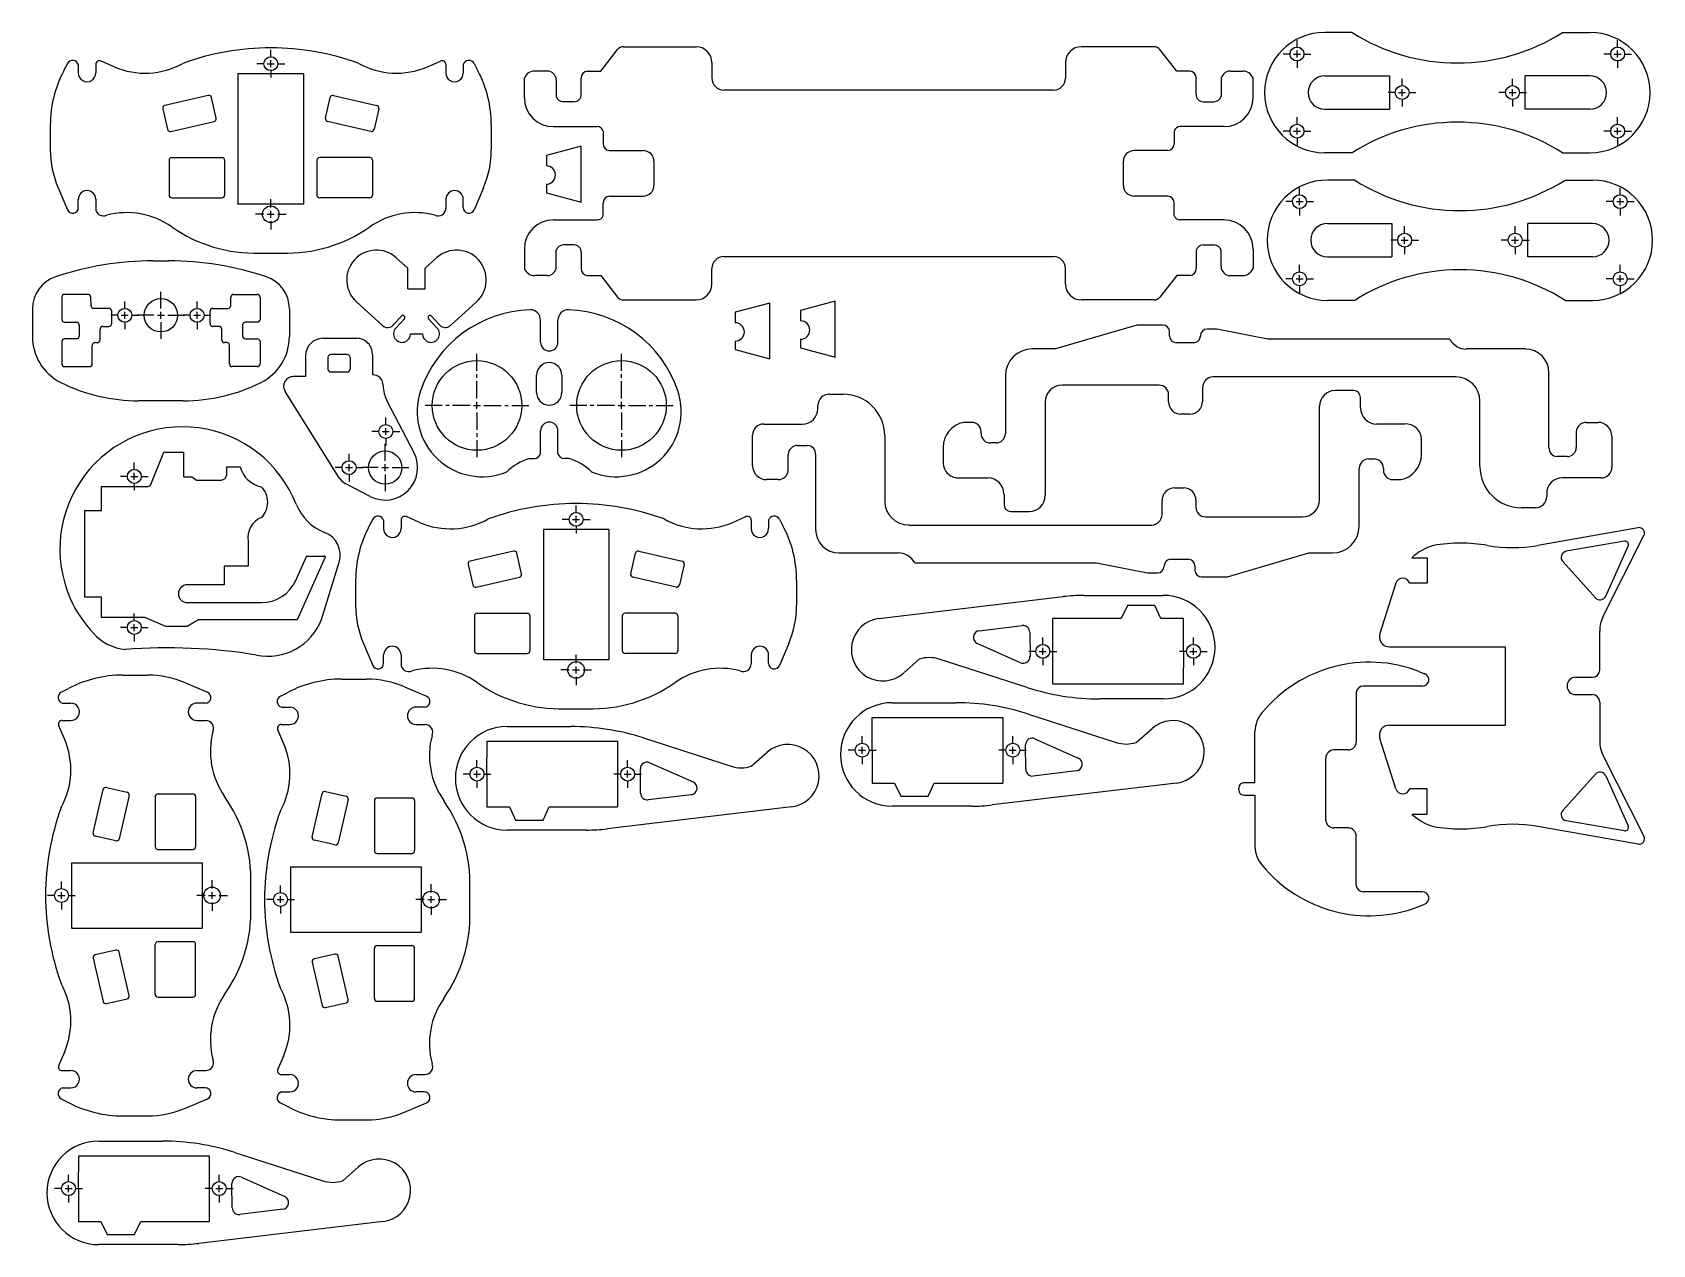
# Model space of a CAD drawing. Extents: x 11 to 593, y 6 to 443.
import ezdxf

# ---------------------------------------------------------------- set-up
doc = ezdxf.new("R2010")
doc.units = 0
doc.header["$LTSCALE"] = 12.7
doc.linetypes.add('CENTER', pattern=[0.787402, 0.492126, -0.098425, 0.098425, -0.098425])
doc.layers.add('CENTERMARKS', color=7, linetype='CONTINUOUS')
doc.layers.add('VISIBLE', color=7, linetype='CONTINUOUS')

msp = doc.modelspace()

# ---------------------------------------------------------------- linework, layer by layer
at = {"layer": 'CENTERMARKS', "linetype": 'CENTER'}
for p, q in [((465.55, 437.26), (465.55, 439.76)), ((580.91, 437.26), (580.91, 439.76)), ((96.32, 433.77), (96.32, 436.27)), ((463.05, 434.76), (460.55, 434.76)), ((465.55, 432.26), (465.55, 429.76)), ((468.05, 434.76), (470.55, 434.76)), ((578.41, 434.76), (575.91, 434.76)), ((580.91, 432.26), (580.91, 429.76)), ((583.41, 434.76), (585.91, 434.76)), ((93.82, 431.27), (91.32, 431.27)), ((96.32, 428.77), (96.32, 426.27)), ((98.82, 431.27), (101.32, 431.27)), ((503.35, 423.38), (503.35, 425.88)), ((543.11, 423.38), (543.11, 425.88)), ((500.85, 420.88), (498.35, 420.88)), ((505.85, 420.88), (508.35, 420.88)), ((540.61, 420.88), (538.11, 420.88)), ((545.61, 420.88), (548.11, 420.88)), ((503.35, 418.38), (503.35, 415.88)), ((543.11, 418.38), (543.11, 415.88)), ((465.55, 409.5), (465.55, 412)), ((580.91, 409.5), (580.91, 412)), ((463.05, 407), (460.55, 407)), ((465.55, 404.5), (465.55, 402)), ((468.05, 407), (470.55, 407)), ((578.41, 407), (575.91, 407)), ((580.91, 404.5), (580.91, 402)), ((583.41, 407), (585.91, 407)), ((466.47, 384.13), (466.47, 386.63)), ((581.83, 384.13), (581.83, 386.63)), ((96.32, 379.57), (96.32, 382.57)), ((463.97, 381.63), (461.47, 381.63)), ((466.47, 379.13), (466.47, 376.63)), ((468.97, 381.63), (471.47, 381.63)), ((579.33, 381.63), (576.83, 381.63)), ((581.83, 379.13), (581.83, 376.63)), ((584.33, 381.63), (586.83, 381.63)), ((93.82, 377.07), (90.82, 377.07)), ((96.32, 374.57), (96.32, 371.57)), ((98.82, 377.07), (101.82, 377.07)), ((501.77, 367.75), (499.27, 367.75)), ((504.27, 370.25), (504.27, 372.75)), ((506.77, 367.75), (509.27, 367.75)), ((541.53, 367.75), (539.03, 367.75)), ((544.03, 370.25), (544.03, 372.75)), ((546.53, 367.75), (549.03, 367.75)), ((504.27, 365.25), (504.27, 362.75)), ((544.03, 365.25), (544.03, 362.75)), ((466.47, 356.37), (466.47, 358.87)), ((581.83, 356.37), (581.83, 358.87)), ((463.97, 353.87), (461.47, 353.87)), ((466.47, 351.37), (466.47, 348.87)), ((468.97, 353.87), (471.47, 353.87)), ((579.33, 353.87), (576.83, 353.87)), ((581.83, 351.37), (581.83, 348.87)), ((584.33, 353.87), (586.83, 353.87)), ((43.79, 343.22), (43.79, 345.72)), ((56.79, 343.22), (56.79, 349.22)), ((69.79, 343.22), (69.79, 345.72)), ((41.29, 340.72), (38.79, 340.72)), ((43.79, 338.22), (43.79, 335.72)), ((46.29, 340.72), (48.79, 340.72)), ((54.29, 340.72), (48.29, 340.72)), ((56.79, 338.22), (56.79, 332.22)), ((59.29, 340.72), (65.29, 340.72)), ((67.29, 340.72), (64.79, 340.72)), ((69.79, 338.22), (69.79, 335.72)), ((72.29, 340.72), (74.79, 340.72)), ((170.5, 310.78), (170.5, 326.91)), ((222.5, 310.78), (222.5, 326.91)), ((137.69, 301.41), (137.69, 303.91)), ((168, 308.28), (151.87, 308.28)), ((170.5, 305.78), (170.5, 289.66)), ((173, 308.28), (189.12, 308.28)), ((220, 308.28), (203.87, 308.28)), ((222.5, 305.78), (222.5, 289.66)), ((225, 308.28), (241.12, 308.28)), ((135.19, 298.91), (132.69, 298.91)), ((140.19, 298.91), (142.69, 298.91)), ((137.48, 288.41), (137.48, 294.41)), ((137.69, 296.41), (137.69, 293.91)), ((47.22, 285.25), (47.22, 287.75)), ((121.98, 285.91), (119.48, 285.91)), ((124.48, 288.41), (124.48, 290.91)), ((126.98, 285.91), (129.48, 285.91)), ((134.98, 285.91), (128.98, 285.91)), ((139.98, 285.91), (145.98, 285.91)), ((44.72, 282.75), (42.22, 282.75)), ((47.22, 280.25), (47.22, 277.75)), ((49.72, 282.75), (52.22, 282.75)), ((124.48, 283.41), (124.48, 280.91)), ((137.48, 283.41), (137.48, 277.41)), ((206.18, 269.78), (206.18, 272.28)), ((203.68, 267.28), (201.18, 267.28)), ((206.18, 264.78), (206.18, 262.28)), ((208.68, 267.28), (211.18, 267.28)), ((47.22, 230.85), (47.22, 233.35)), ((44.72, 228.35), (42.22, 228.35)), ((49.72, 228.35), (52.22, 228.35)), ((47.22, 225.85), (47.22, 223.35)), ((374.08, 222.28), (374.08, 224.78)), ((428.28, 222.28), (428.28, 224.78)), ((206.18, 215.58), (206.18, 218.58)), ((371.58, 219.78), (369.08, 219.78)), ((374.08, 217.28), (374.08, 214.78)), ((376.58, 219.78), (379.08, 219.78)), ((425.78, 219.78), (423.28, 219.78)), ((428.28, 217.28), (428.28, 214.78)), ((430.78, 219.78), (433.28, 219.78)), ((203.68, 213.08), (200.68, 213.08)), ((206.18, 210.58), (206.18, 207.58)), ((208.68, 213.08), (211.68, 213.08)), ((309.08, 186.71), (309.08, 189.21)), ((363.28, 186.71), (363.28, 189.21)), ((306.58, 184.21), (304.08, 184.21)), ((309.08, 181.71), (309.08, 179.21)), ((311.58, 184.21), (314.08, 184.21)), ((360.78, 184.21), (358.28, 184.21)), ((363.28, 181.71), (363.28, 179.21)), ((365.78, 184.21), (368.28, 184.21)), ((168.01, 175.62), (165.51, 175.62)), ((170.51, 178.12), (170.51, 180.62)), ((173.01, 175.62), (175.51, 175.62)), ((222.21, 175.62), (219.71, 175.62)), ((224.71, 178.12), (224.71, 180.62)), ((227.21, 175.62), (229.71, 175.62)), ((170.51, 173.12), (170.51, 170.62)), ((224.71, 173.12), (224.71, 170.62)), ((20.99, 134.42), (20.99, 136.92)), ((75.19, 134.42), (75.19, 137.42)), ((99.82, 132.97), (99.82, 135.47)), ((154.02, 132.97), (154.02, 135.97)), ((18.49, 131.92), (15.99, 131.92)), ((20.99, 129.42), (20.99, 126.92)), ((23.49, 131.92), (25.99, 131.92)), ((72.69, 131.92), (69.69, 131.92)), ((75.19, 129.42), (75.19, 126.42)), ((77.69, 131.92), (80.69, 131.92)), ((97.32, 130.47), (94.82, 130.47)), ((102.32, 130.47), (104.82, 130.47)), ((151.52, 130.47), (148.52, 130.47)), ((156.52, 130.47), (159.52, 130.47)), ((99.82, 127.97), (99.82, 125.47)), ((154.02, 127.97), (154.02, 124.97)), ((23.56, 28.93), (23.56, 31.43)), ((77.76, 28.93), (77.76, 31.43)), ((21.06, 26.43), (18.56, 26.43)), ((23.56, 23.93), (23.56, 21.43)), ((26.06, 26.43), (28.56, 26.43)), ((75.26, 26.43), (72.76, 26.43)), ((77.76, 23.93), (77.76, 21.43)), ((80.26, 26.43), (82.76, 26.43))]:
    msp.add_line(p, q, dxfattribs=at)
at = {"layer": 'CENTERMARKS', "linetype": 'CONTINUOUS'}
for p, q in [((96.32, 430.02), (96.32, 432.52)), ((464.3, 434.76), (466.8, 434.76)), ((465.55, 433.51), (465.55, 436.01)), ((579.66, 434.76), (582.16, 434.76)), ((580.91, 433.51), (580.91, 436.01)), ((95.07, 431.27), (97.57, 431.27)), ((502.1, 420.88), (504.6, 420.88)), ((503.35, 419.63), (503.35, 422.13)), ((541.86, 420.88), (544.36, 420.88)), ((543.11, 419.63), (543.11, 422.13)), ((465.55, 405.75), (465.55, 408.25)), ((580.91, 405.75), (580.91, 408.25)), ((464.3, 407), (466.8, 407)), ((579.66, 407), (582.16, 407)), ((465.22, 381.63), (467.72, 381.63)), ((466.47, 380.38), (466.47, 382.88)), ((580.58, 381.63), (583.08, 381.63)), ((581.83, 380.38), (581.83, 382.88)), ((95.07, 377.07), (97.57, 377.07)), ((96.32, 375.82), (96.32, 378.32)), ((503.02, 367.75), (505.52, 367.75)), ((504.27, 366.5), (504.27, 369)), ((542.78, 367.75), (545.28, 367.75)), ((544.03, 366.5), (544.03, 369)), ((465.22, 353.87), (467.72, 353.87)), ((466.47, 352.62), (466.47, 355.12)), ((580.58, 353.87), (583.08, 353.87)), ((581.83, 352.62), (581.83, 355.12)), ((42.54, 340.72), (45.04, 340.72)), ((43.79, 339.47), (43.79, 341.97)), ((55.54, 340.72), (58.04, 340.72)), ((56.79, 339.47), (56.79, 341.97)), ((68.54, 340.72), (71.04, 340.72)), ((69.79, 339.47), (69.79, 341.97)), ((170.5, 307.03), (170.5, 309.53)), ((222.5, 307.03), (222.5, 309.53)), ((169.25, 308.28), (171.75, 308.28)), ((221.25, 308.28), (223.75, 308.28)), ((136.44, 298.91), (138.94, 298.91)), ((137.69, 297.66), (137.69, 300.16)), ((123.23, 285.91), (125.73, 285.91)), ((124.48, 284.66), (124.48, 287.16)), ((136.23, 285.91), (138.73, 285.91)), ((137.48, 284.66), (137.48, 287.16)), ((45.97, 282.75), (48.47, 282.75)), ((47.22, 281.5), (47.22, 284)), ((206.18, 266.03), (206.18, 268.53)), ((204.93, 267.28), (207.43, 267.28)), ((45.97, 228.35), (48.47, 228.35)), ((47.22, 227.1), (47.22, 229.6)), ((372.83, 219.78), (375.33, 219.78)), ((374.08, 218.53), (374.08, 221.03)), ((427.03, 219.78), (429.53, 219.78)), ((428.28, 218.53), (428.28, 221.03)), ((204.93, 213.08), (207.43, 213.08)), ((206.18, 211.83), (206.18, 214.33)), ((307.83, 184.21), (310.33, 184.21)), ((309.08, 182.96), (309.08, 185.46)), ((362.03, 184.21), (364.53, 184.21)), ((363.28, 182.96), (363.28, 185.46)), ((169.26, 175.62), (171.76, 175.62)), ((170.51, 174.37), (170.51, 176.87)), ((223.46, 175.62), (225.96, 175.62)), ((224.71, 174.37), (224.71, 176.87)), ((19.74, 131.92), (22.24, 131.92)), ((20.99, 130.67), (20.99, 133.17)), ((73.94, 131.92), (76.44, 131.92)), ((75.19, 130.67), (75.19, 133.17)), ((98.57, 130.47), (101.07, 130.47)), ((99.82, 129.22), (99.82, 131.72)), ((152.77, 130.47), (155.27, 130.47)), ((154.02, 129.22), (154.02, 131.72)), ((22.31, 26.43), (24.81, 26.43)), ((23.56, 25.18), (23.56, 27.68)), ((76.51, 26.43), (79.01, 26.43)), ((77.76, 25.18), (77.76, 27.68))]:
    msp.add_line(p, q, dxfattribs=at)
at = {"layer": 'VISIBLE'}
for p, q in [((223.18, 437.39), (249.33, 437.39)), ((414.1, 437.39), (387.95, 437.39)), ((485.38, 442.54), (475.55, 442.54)), ((561.08, 442.54), (570.91, 442.54)), ((39.99, 430.17), (35.24, 432.24)), ((152.66, 430.17), (157.41, 432.24)), ((215.01, 428.63), (221.04, 436.35)), ((255.06, 431.66), (255.06, 426.03)), ((382.22, 431.66), (382.22, 426.03)), ((422.26, 428.63), (416.23, 436.35)), ((23.19, 431.32), (21.79, 428.68)), ((27.07, 430.92), (27.07, 427.92)), ((33.32, 430.99), (33.32, 427.99)), ((84.52, 427.67), (84.52, 380.67)), ((108.12, 427.67), (84.52, 427.67)), ((108.12, 427.67), (108.12, 380.67)), ((159.32, 430.99), (159.32, 427.99)), ((165.57, 430.92), (165.57, 427.92)), ((169.46, 431.32), (170.85, 428.68)), ((187.55, 419.08), (187.55, 426.11)), ((195.8, 428.63), (191.27, 428.63)), ((208.03, 420.19), (207.98, 426.12)), ((210.18, 428.63), (215.01, 428.63)), ((427.09, 428.63), (422.26, 428.63)), ((429.25, 420.19), (429.3, 426.12)), ((441.48, 428.63), (446, 428.63)), ((449.72, 419.08), (449.72, 426.11)), ((475.55, 426.88), (498.79, 426.88)), ((498.79, 426.88), (498.79, 414.88)), ((570.91, 426.88), (547.66, 426.88)), ((547.66, 414.88), (547.66, 426.88)), ((73.8, 419.85), (58.2, 416.26)), ((118.85, 419.85), (134.44, 416.26)), ((199.03, 425.39), (199.03, 419.61)), ((377.99, 421.8), (259.29, 421.8)), ((438.24, 425.39), (438.24, 419.61)), ((57.45, 415.06), (59.15, 407.66)), ((76.7, 411.69), (75, 419.1)), ((115.95, 411.69), (117.65, 419.1)), ((135.2, 415.06), (133.49, 407.66)), ((205.47, 417.61), (201.53, 417.61)), ((431.8, 417.61), (435.75, 417.61)), ((475.55, 414.88), (498.79, 414.88)), ((570.91, 414.88), (547.66, 414.88)), ((17, 409.26), (17, 400.31)), ((60.35, 406.91), (75.95, 410.49)), ((132.3, 406.91), (116.7, 410.49)), ((175.65, 409.26), (175.65, 400.31)), ((198.01, 408.63), (213.79, 408.63)), ((439.26, 408.63), (423.49, 408.63)), ((215.9, 407.05), (215.9, 402.56)), ((421.38, 407.05), (421.38, 402.56)), ((59.72, 396.5), (59.72, 384)), ((60.72, 397.5), (78.72, 397.5)), ((79.72, 396.5), (79.72, 384)), ((112.92, 396.5), (112.92, 384)), ((131.92, 397.5), (113.92, 397.5)), ((132.92, 396.5), (132.92, 384)), ((207.94, 401.6), (195.46, 398.26)), ((195.46, 398.26), (195.46, 394.5)), ((207.94, 381.48), (207.94, 401.6)), ((218.18, 400.04), (230.28, 400.04)), ((419.1, 400.04), (407, 400.04)), ((485.38, 399.22), (475.55, 399.22)), ((561.08, 399.22), (570.91, 399.22)), ((234.18, 396.14), (234.18, 387.51)), ((403.09, 387.51), (403.09, 396.14)), ((19.8, 386.63), (23.19, 378.69)), ((172.85, 386.63), (169.46, 378.69)), ((195.46, 387.9), (195.46, 384.82)), ((195.46, 384.82), (207.94, 381.48)), ((486.3, 389.41), (476.47, 389.41)), ((562, 389.41), (571.83, 389.41)), ((27.07, 379.49), (27.07, 382.49)), ((33.32, 382.49), (33.32, 379.28)), ((60.72, 383), (78.72, 383)), ((108.12, 380.67), (84.52, 380.67)), ((131.92, 383), (113.92, 383)), ((159.32, 382.49), (159.32, 379.28)), ((165.57, 379.49), (165.57, 382.49)), ((215.9, 376.6), (215.9, 381.09)), ((218.18, 383.61), (230.28, 383.61)), ((419.1, 383.61), (407, 383.61)), ((421.38, 376.6), (421.38, 381.09)), ((198.01, 375.03), (213.79, 375.03)), ((439.26, 375.03), (423.49, 375.03)), ((476.47, 373.75), (499.71, 373.75)), ((499.71, 373.75), (499.71, 361.75)), ((571.83, 373.75), (548.58, 373.75)), ((548.58, 361.75), (548.58, 373.75)), ((92.26, 363.11), (100.39, 363.11)), ((187.55, 364.57), (187.55, 357.54)), ((199.03, 358.26), (199.03, 364.04)), ((205.47, 366.04), (201.53, 366.04)), ((208.03, 363.47), (207.98, 357.53)), ((259.29, 361.85), (377.99, 361.85)), ((429.25, 363.47), (429.3, 357.53)), ((431.8, 366.04), (435.75, 366.04)), ((438.24, 358.26), (438.24, 364.04)), ((449.72, 364.57), (449.72, 357.54)), ((476.47, 361.75), (499.71, 361.75)), ((571.83, 361.75), (548.58, 361.75)), ((54.05, 360.33), (59.52, 360.33)), ((145.62, 357.69), (141.48, 361.42)), ((145.62, 350.29), (145.62, 357.69)), ((151.87, 357.69), (156, 361.42)), ((151.87, 350.29), (151.87, 357.69)), ((255.06, 351.99), (255.06, 357.62)), ((382.22, 351.99), (382.22, 357.62)), ((145.62, 350.29), (151.87, 350.29)), ((195.8, 355.03), (191.27, 355.03)), ((210.18, 355.03), (215.01, 355.03)), ((215.01, 355.03), (221.04, 347.31)), ((422.26, 355.03), (416.23, 347.31)), ((427.09, 355.03), (422.26, 355.03)), ((441.48, 355.03), (446, 355.03)), ((21.12, 347.24), (21.12, 339.24)), ((30.57, 348.24), (22.12, 348.24)), ((31.66, 344.19), (31.57, 347.27)), ((81.91, 344.19), (82, 347.27)), ((83, 348.24), (91.45, 348.24)), ((92.45, 347.24), (92.45, 339.24)), ((127.16, 345.54), (136.56, 337.06)), ((170.32, 345.54), (160.92, 337.06)), ((223.18, 346.26), (249.33, 346.26)), ((275.89, 345.14), (263.4, 341.8)), ((275.89, 325.02), (275.89, 345.14)), ((299.42, 345.8), (286.94, 342.45)), ((299.42, 325.68), (299.42, 345.8)), ((414.1, 346.26), (387.95, 346.26)), ((486.3, 346.09), (476.47, 346.09)), ((562, 346.09), (571.83, 346.09)), ((10.55, 343.08), (10.55, 333.09)), ((22.12, 338.24), (26.37, 338.24)), ((38.1, 343.22), (32.66, 343.22)), ((39.1, 337.73), (39.1, 342.22)), ((74.47, 337.73), (74.47, 342.22)), ((75.47, 343.22), (80.91, 343.22)), ((91.45, 338.24), (87.2, 338.24)), ((103.02, 343.08), (103.02, 333.09)), ((140.41, 337.24), (143.35, 340.44)), ((144.4, 339.47), (141.29, 336.09)), ((153.08, 339.47), (156.19, 336.09)), ((157.07, 337.24), (154.13, 340.44)), ((193.37, 331.02), (193.37, 339.02)), ((199.62, 331.02), (199.62, 339.02)), ((263.4, 341.8), (263.4, 338.05)), ((286.94, 342.45), (286.94, 338.7)), ((27.37, 337.24), (27.37, 333.24)), ((34.92, 331.9), (34.92, 335.73)), ((35.92, 336.73), (38.1, 336.73)), ((77.65, 336.73), (75.47, 336.73)), ((78.65, 331.9), (78.65, 335.73)), ((86.2, 337.24), (86.2, 333.24)), ((115.1, 332.44), (127.28, 332.44)), ((146.58, 334.09), (150.9, 334.09)), ((407.97, 337.22), (378.68, 328.6)), ((417.3, 337.22), (407.97, 337.22)), ((419.72, 333.27), (419.72, 334.81)), ((430.79, 333.34), (430.79, 333.27)), ((436.76, 335.75), (433.21, 335.75)), ((455.09, 332.12), (436.76, 335.75)), ((21.12, 331.24), (21.12, 323.24)), ((26.37, 332.24), (22.12, 332.24)), ((32.11, 323.24), (32.11, 329.9)), ((33.11, 330.9), (33.92, 330.9)), ((80.47, 330.9), (79.65, 330.9)), ((81.47, 323.24), (81.47, 329.9)), ((87.2, 332.24), (91.45, 332.24)), ((92.45, 331.24), (92.45, 323.24)), ((123.86, 326.57), (117.86, 326.57)), ((132.86, 326.67), (132.86, 319.32)), ((263.4, 331.45), (263.4, 328.37)), ((263.4, 328.37), (275.89, 325.02)), ((286.94, 332.1), (286.94, 329.02)), ((286.94, 329.02), (299.42, 325.68)), ((378.68, 328.6), (370.27, 328.6)), ((428.38, 330.85), (422.13, 330.85)), ((520.55, 332.12), (455.09, 332.12)), ((547.73, 328.6), (526.46, 328.6)), ((22.12, 322.24), (31.11, 322.24)), ((91.45, 322.24), (82.47, 322.24)), ((108.86, 326.2), (108.86, 318.69)), ((116.86, 325.57), (116.86, 321.32)), ((124.86, 325.57), (124.86, 321.32)), ((108.86, 318.69), (104.43, 318.69)), ((123.86, 320.32), (117.86, 320.32)), ((191.95, 312.97), (191.95, 319.14)), ((201.04, 319.14), (201.04, 312.97)), ((360.63, 318.96), (360.63, 298.15)), ((415.92, 315.58), (381.01, 315.58)), ((522.71, 318.53), (435.35, 318.53)), ((556.21, 293.19), (556.21, 320.12)), ((64.85, 309.94), (48.72, 309.94)), ((120.98, 282.2), (101.46, 313.32)), ((138.11, 309.97), (147.84, 291.31)), ((297.27, 312.33), (302.28, 312.33)), ((374.92, 309.49), (374.92, 275.82)), ((419.34, 309.58), (419.34, 312.16)), ((431.56, 314.74), (431.56, 309.74)), ((485.99, 313.62), (479.27, 313.62)), ((488.41, 307.38), (488.41, 311.2)), ((531.34, 286.36), (531.34, 309.9)), ((293.16, 307.14), (293.16, 308.22)), ((426.99, 305.18), (423.75, 305.18)), ((473.62, 274.29), (473.62, 307.97)), ((193.37, 291.16), (193.37, 299.16)), ((199.62, 291.16), (199.62, 299.16)), ((269.69, 286.58), (269.69, 297.59)), ((273.68, 301.59), (287.6, 301.59)), ((317.2, 297.42), (317.2, 273.89)), ((348.51, 302.2), (345.67, 302.2)), ((351.89, 298.15), (351.89, 298.82)), ((504.29, 301.59), (494.2, 301.59)), ((566.02, 298.8), (566.02, 293.13)), ((569.64, 302.2), (573.85, 302.2)), ((53.13, 279.78), (57.83, 291.5)), ((57.83, 291.5), (64.94, 291.5)), ((64.94, 291.5), (64.94, 282.65)), ((285.84, 293.87), (289.33, 293.87)), ((338.2, 293.17), (338.2, 287.77)), ((357.25, 294.77), (355.27, 294.77)), ((510.33, 290.61), (510.33, 296.02)), ((578.85, 297.2), (578.85, 286.19)), ((80.45, 286.2), (85.29, 286.2)), ((80.45, 283.44), (80.45, 286.2)), ((189.41, 289.16), (191.05, 289.16)), ((203.58, 289.16), (201.94, 289.16)), ((282.51, 284.98), (282.51, 290.65)), ((292.33, 290.59), (292.33, 263.66)), ((491.29, 289.02), (493.27, 289.02)), ((562.7, 289.91), (559.21, 289.91)), ((64.94, 282.65), (67.89, 282.65)), ((67.89, 282.65), (69.57, 281.44)), ((69.57, 281.44), (78.45, 281.44)), ((132.08, 275.55), (123.11, 280.23)), ((278.89, 281.59), (274.68, 281.59)), ((344.24, 282.2), (354.33, 282.2)), ((487.91, 264.83), (487.91, 285.64)), ((496.65, 285.64), (496.65, 284.97)), ((500.03, 281.59), (502.87, 281.59)), ((574.86, 282.2), (560.93, 282.2)), ((35.42, 279.15), (52.2, 279.15)), ((35.42, 270.47), (35.42, 279.15)), ((360.13, 276.4), (360.13, 272.58)), ((416.98, 269.04), (416.98, 274.04)), ((421.55, 278.61), (424.78, 278.61)), ((429.19, 274.2), (429.19, 271.63)), ((555.38, 276.64), (555.38, 275.56)), ((29.36, 270.47), (35.42, 270.47)), ((29.36, 239.33), (29.36, 270.47)), ((149.84, 266.19), (145.09, 268.26)), ((262.51, 266.19), (267.27, 268.26)), ((362.54, 270.17), (369.27, 270.17)), ((432.62, 268.2), (467.52, 268.2)), ((551.27, 271.45), (546.25, 271.45)), ((133.04, 267.34), (131.65, 264.7)), ((136.93, 266.94), (136.93, 263.94)), ((143.18, 267.01), (143.18, 264.01)), ((194.38, 263.68), (194.38, 216.68)), ((217.98, 263.68), (194.38, 263.68)), ((217.98, 263.68), (217.98, 216.68)), ((269.18, 267.01), (269.18, 264.01)), ((275.43, 266.94), (275.43, 263.94)), ((279.32, 267.34), (280.71, 264.7)), ((325.83, 265.25), (413.19, 265.25)), ((588.27, 264.28), (552.18, 257.9)), ((88.15, 259.35), (88.15, 250.48)), ((583.36, 259.43), (562.42, 255.8)), ((575.75, 232.49), (590.39, 261.42)), ((576.61, 239.66), (584.72, 257.69)), ((105.29, 245.29), (109.17, 253.93)), ((115.93, 253.72), (105.76, 231.08)), ((109.4, 254.08), (115.7, 254.08)), ((114.58, 231.28), (120.9, 251.88)), ((167.31, 251.08), (169.01, 243.68)), ((183.65, 255.87), (168.06, 252.28)), ((186.55, 247.71), (184.85, 255.11)), ((225.81, 247.71), (227.51, 255.11)), ((228.71, 255.87), (244.3, 252.28)), ((245.05, 251.08), (243.35, 243.68)), ((300.8, 255.19), (322.07, 255.19)), ((327.99, 251.66), (393.44, 251.66)), ((393.44, 251.66), (411.77, 248.03)), ((420.16, 252.93), (426.41, 252.93)), ((440.56, 246.56), (469.85, 255.19)), ((469.85, 255.19), (478.27, 255.19)), ((506.83, 253.49), (512.35, 253.49)), ((512.35, 253.49), (512.35, 244.33)), ((561.15, 252.09), (572.9, 239.08)), ((79.5, 250.48), (79.5, 243.74)), ((88.15, 250.48), (79.5, 250.48)), ((126.85, 245.28), (126.85, 236.32)), ((170.21, 242.93), (185.8, 246.51)), ((242.15, 242.93), (226.56, 246.51)), ((285.51, 245.28), (285.51, 236.32)), ((411.77, 248.03), (415.33, 248.03)), ((417.74, 250.44), (417.74, 250.52)), ((428.82, 250.52), (428.82, 248.98)), ((431.23, 246.56), (440.56, 246.56)), ((35.42, 239.33), (29.36, 239.33)), ((35.42, 231.95), (35.42, 239.33)), ((79.5, 243.74), (66.26, 243.74)), ((315.14, 231.59), (381.45, 239.48)), ((388.91, 239.93), (417.43, 239.93)), ((501.07, 244.33), (495.33, 226.19)), ((512.35, 244.33), (506.1, 244.33)), ((66.26, 237.33), (92.99, 237.33)), ((170.58, 233.52), (188.58, 233.52)), ((241.78, 233.52), (223.78, 233.52)), ((404.52, 236.34), (402.31, 231.59)), ((414.39, 236.34), (404.52, 236.34)), ((416.61, 231.59), (414.39, 236.34)), ((51.04, 231.95), (35.42, 231.95)), ((58.61, 228.67), (51.04, 231.95)), ((66.22, 228.67), (58.61, 228.67)), ((70.32, 231.08), (66.22, 228.67)), ((105.76, 231.08), (70.32, 231.08)), ((169.58, 232.52), (169.58, 220.02)), ((189.58, 232.52), (189.58, 220.02)), ((222.78, 232.52), (222.78, 220.02)), ((242.78, 232.52), (242.78, 220.02)), ((351.22, 227.22), (366.71, 229.06)), ((402.31, 231.59), (377.68, 231.59)), ((377.68, 207.99), (377.68, 231.59)), ((424.68, 231.59), (416.61, 231.59)), ((424.68, 219.79), (424.68, 231.59)), ((129.65, 222.65), (133.04, 214.71)), ((282.71, 222.65), (279.32, 214.71)), ((366.09, 215.67), (350.52, 222.62)), ((369.41, 226.69), (369.49, 217.9)), ((574.46, 213.1), (574.46, 227.1)), ((136.93, 215.51), (136.93, 218.51)), ((143.18, 218.51), (143.18, 215.3)), ((170.58, 219.02), (188.58, 219.02)), ((217.98, 216.68), (194.38, 216.68)), ((241.78, 219.02), (223.78, 219.02)), ((269.18, 218.51), (269.18, 215.3)), ((275.43, 215.51), (275.43, 218.51)), ((329.64, 216.97), (323.93, 211.93)), ((368.43, 206.78), (336.83, 216.97)), ((424.68, 219.79), (424.64, 207.99)), ((498.82, 221.42), (540.47, 221.42)), ((540.47, 221.42), (540.47, 193.23)), ((43, 211.24), (51.95, 211.24)), ((509.4, 212.55), (511.47, 211.75)), ((565.81, 210.45), (571.81, 210.45)), ((20.93, 205.05), (23.58, 206.45)), ((65.63, 208.44), (73.56, 205.05)), ((99.76, 203.61), (102.4, 205)), ((121.82, 209.8), (130.78, 209.8)), ((144.46, 206.99), (152.39, 203.6)), ((424.64, 207.99), (377.68, 207.99)), ((486.87, 204.95), (486.87, 187.18)), ((510.64, 207.26), (489.31, 207.26)), ((565.81, 204.2), (571.81, 204.2)), ((21.33, 201.17), (24.33, 201.17)), ((72.76, 201.17), (69.76, 201.17)), ((100.16, 199.72), (103.16, 199.72)), ((151.59, 199.72), (148.59, 199.72)), ((202.11, 199.13), (210.25, 199.13)), ((319.93, 201.31), (342.8, 201.31)), ((417.43, 202.67), (394.56, 202.67)), ((574.46, 201.55), (574.46, 187.55)), ((22.08, 188.25), (20.01, 193)), ((21.26, 194.92), (24.26, 194.92)), ((69.76, 194.92), (72.98, 194.92)), ((100.09, 193.47), (103.09, 193.47)), ((148.59, 193.47), (151.8, 193.47)), ((181.36, 192.72), (204.23, 192.72)), ((312.68, 184.2), (312.72, 196)), ((312.72, 196), (359.68, 196)), ((359.68, 196), (359.68, 172.4)), ((368.93, 197.2), (400.53, 187.01)), ((498.82, 193.23), (540.47, 193.23)), ((100.91, 186.8), (98.84, 191.56)), ((174.11, 175.61), (174.15, 187.41)), ((174.15, 187.41), (221.11, 187.41)), ((221.11, 187.41), (221.11, 163.81)), ((230.36, 188.61), (261.97, 178.42)), ((371.27, 188.31), (386.84, 181.37)), ((407.72, 187.01), (413.43, 192.05)), ((450.41, 172.55), (450.41, 191.01)), ((501.07, 170.33), (495.33, 188.47)), ((269.15, 178.42), (274.86, 183.46)), ((312.68, 184.2), (312.68, 172.4)), ((367.95, 177.3), (367.87, 186.09)), ((475.88, 159.16), (475.88, 181.36)), ((483.99, 184.3), (478.83, 184.3)), ((575.75, 182.16), (590.39, 153.23)), ((174.11, 175.61), (174.11, 163.81)), ((229.38, 168.71), (229.31, 177.49)), ((232.7, 179.72), (248.27, 172.78)), ((386.14, 176.77), (370.65, 174.92)), ((561.15, 162.56), (572.9, 175.57)), ((576.61, 174.99), (584.72, 156.96)), ((32.41, 154.44), (35.99, 170.04)), ((37.19, 170.79), (44.59, 169.09)), ((116.02, 169.34), (123.42, 167.64)), ((312.68, 172.4), (320.75, 172.4)), ((320.75, 172.4), (322.97, 167.65)), ((332.84, 167.65), (335.05, 172.4)), ((335.05, 172.4), (359.68, 172.4)), ((422.22, 172.4), (355.91, 164.5)), ((444.57, 169.97), (444.57, 170.55)), ((446.57, 172.55), (450.41, 172.55)), ((512.35, 170.33), (506.1, 170.33)), ((512.35, 161.16), (512.35, 170.33)), ((45.34, 167.89), (41.76, 152.29)), ((54.75, 167.52), (54.75, 149.52)), ((55.75, 168.52), (68.25, 168.52)), ((69.25, 167.52), (69.25, 149.52)), ((111.24, 152.99), (114.82, 168.59)), ((124.17, 166.44), (120.59, 150.85)), ((133.58, 166.07), (133.58, 148.07)), ((134.58, 167.07), (147.08, 167.07)), ((148.08, 166.07), (148.08, 148.07)), ((174.11, 163.81), (182.19, 163.81)), ((182.19, 163.81), (184.4, 159.06)), ((194.27, 159.06), (196.49, 163.81)), ((196.49, 163.81), (221.11, 163.81)), ((283.65, 163.81), (217.34, 155.91)), ((247.57, 168.17), (232.08, 166.33)), ((348.44, 164.06), (319.93, 164.06)), ((322.97, 167.65), (332.84, 167.65)), ((446.57, 167.97), (450.41, 167.97)), ((450.41, 167.97), (450.41, 149.51)), ((184.4, 159.06), (194.27, 159.06)), ((506.83, 161.16), (512.35, 161.16)), ((583.36, 155.22), (562.42, 158.85)), ((40.56, 151.54), (33.16, 153.24)), ((119.39, 150.1), (111.99, 151.8)), ((209.88, 155.47), (181.36, 155.47)), ((483.99, 156.22), (478.83, 156.22)), ((486.87, 135.57), (486.87, 153.34)), ((588.27, 150.37), (552.18, 156.75)), ((55.75, 148.52), (68.25, 148.52)), ((134.58, 147.07), (147.08, 147.07)), ((24.59, 143.72), (71.59, 143.72)), ((24.59, 143.72), (24.59, 120.12)), ((71.59, 143.72), (71.59, 120.12)), ((103.42, 142.27), (150.42, 142.27)), ((103.42, 142.27), (103.42, 118.67)), ((150.42, 142.27), (150.42, 118.67)), ((89.14, 127.85), (89.14, 135.98)), ((167.97, 126.4), (167.97, 134.54)), ((510.64, 133.26), (489.31, 133.26)), ((509.4, 127.97), (511.47, 128.76)), ((24.59, 120.12), (71.59, 120.12)), ((103.42, 118.67), (150.42, 118.67)), ((40.56, 112.29), (33.16, 110.59)), ((45.34, 95.94), (41.76, 111.54)), ((54.75, 96.32), (54.75, 114.32)), ((55.75, 115.32), (68.25, 115.32)), ((69.25, 96.32), (69.25, 114.32)), ((119.39, 110.84), (111.99, 109.14)), ((133.58, 94.87), (133.58, 112.87)), ((134.58, 113.87), (147.08, 113.87)), ((148.08, 94.87), (148.08, 112.87)), ((32.41, 109.39), (35.99, 93.8)), ((111.24, 107.94), (114.82, 92.35)), ((124.17, 94.5), (120.59, 110.09)), ((37.19, 93.04), (44.59, 94.75)), ((55.75, 95.32), (68.25, 95.32)), ((116.02, 91.6), (123.42, 93.3)), ((134.58, 93.87), (147.08, 93.87)), ((22.08, 75.58), (20.01, 70.83)), ((100.91, 74.13), (98.84, 69.38)), ((21.26, 68.92), (24.26, 68.92)), ((69.76, 68.92), (72.98, 68.92)), ((100.09, 67.47), (103.09, 67.47)), ((148.59, 67.47), (151.8, 67.47)), ((20.93, 58.78), (23.58, 57.39)), ((21.33, 62.67), (24.33, 62.67)), ((65.63, 55.39), (73.56, 58.78)), ((72.76, 62.67), (69.76, 62.67)), ((100.16, 61.22), (103.16, 61.22)), ((151.59, 61.22), (148.59, 61.22)), ((43, 52.59), (51.95, 52.59)), ((99.76, 57.33), (102.4, 55.94)), ((144.46, 53.94), (152.39, 57.33)), ((121.82, 51.14), (130.78, 51.14)), ((34.41, 43.53), (57.28, 43.53)), ((27.16, 26.42), (27.2, 38.22)), ((27.2, 38.22), (74.16, 38.22)), ((74.16, 38.22), (74.16, 14.62)), ((83.41, 39.42), (115.01, 29.23)), ((85.75, 30.53), (101.32, 23.59)), ((122.2, 29.23), (127.91, 34.27)), ((27.16, 26.42), (27.16, 14.62)), ((82.43, 19.52), (82.36, 28.31)), ((100.62, 18.99), (85.13, 17.14)), ((27.16, 14.62), (35.23, 14.62)), ((35.23, 14.62), (37.45, 9.87)), ((47.32, 9.87), (49.53, 14.62)), ((49.53, 14.62), (74.16, 14.62)), ((136.7, 14.62), (70.39, 6.72)), ((62.93, 6.28), (34.41, 6.28)), ((37.45, 9.87), (47.32, 9.87))]:
    msp.add_line(p, q, dxfattribs=at)
for centre, radius in [((465.55, 434.76), 2.5), ((580.91, 434.76), 2.5), ((96.32, 431.27), 2.5), ((503.35, 420.88), 2.5), ((543.11, 420.88), 2.5), ((465.55, 407), 2.5), ((580.91, 407), 2.5), ((96.32, 377.07), 3), ((466.47, 381.63), 2.5), ((581.83, 381.63), 2.5), ((504.27, 367.75), 2.5), ((544.03, 367.75), 2.5), ((466.47, 353.87), 2.5), ((581.83, 353.87), 2.5), ((56.79, 340.72), 6), ((43.79, 340.72), 2.5), ((69.79, 340.72), 2.5), ((170.5, 308.28), 16.12), ((222.5, 308.28), 16.12), ((137.69, 298.91), 2.5), ((137.48, 285.91), 6), ((124.48, 285.91), 2.5), ((47.22, 282.75), 2.5), ((206.18, 267.28), 2.5), ((47.22, 228.35), 2.5), ((374.08, 219.78), 2.5), ((428.28, 219.78), 2.5), ((206.18, 213.08), 3), ((309.08, 184.21), 2.5), ((363.28, 184.21), 2.5), ((170.51, 175.62), 2.5), ((224.71, 175.62), 2.5), ((20.99, 131.92), 2.5), ((75.19, 131.92), 3), ((99.82, 130.47), 2.5), ((154.02, 130.47), 3), ((23.56, 26.43), 2.5), ((77.76, 26.43), 2.5)]:
    msp.add_circle(centre, radius, dxfattribs=at)
for centre, radius, start, end in [((223.18, 434.68), 2.71, 90, 142.00083), ((249.33, 431.66), 5.73, 0, 90), ((387.95, 431.66), 5.73, 90, 180), ((414.1, 434.68), 2.71, 37.99917, 90), ((475.55, 420.88), 21.66, 90, 270), ((522.98, 501.33), 69.78, 237.39886, 270.20591), ((523.48, 501.33), 69.78, 269.79409, 302.60114), ((570.91, 420.88), 21.66, 270, 90), ((25.05, 430.34), 2.11, 16.00086, 152.24295), ((34.69, 430.99), 1.37, 66.44438, 180), ((51.11, 455.68), 27.82, 246.44438, 299.24104), ((96.83, 342.4), 94.62, 90.30665, 109.85031), ((95.82, 342.4), 94.62, 70.14969, 89.69335), ((141.54, 455.68), 27.82, 240.75896, 293.55562), ((157.96, 430.99), 1.37, 0, 113.55562), ((167.6, 430.34), 2.11, 27.75705, 163.99914), ((58.7, 409.26), 41.7, 152.24295, 180), ((30.2, 427.92), 3.13, 180, 1.29072), ((162.45, 427.92), 3.13, 178.70928, 0), ((133.95, 409.26), 41.7, 360, 27.75705), ((191.27, 424.62), 4.01, 90, 158.09443), ((195.8, 425.39), 3.23, 0, 90), ((210.48, 426.14), 2.5, 96.77486, 180.50293), ((259.29, 426.03), 4.23, 180, 270), ((377.99, 426.03), 4.23, 270, 0), ((426.8, 426.14), 2.5, 359.49707, 83.22514), ((441.48, 425.39), 3.23, 90, 180), ((446, 424.62), 4.01, 21.90557, 90), ((475.55, 420.88), 6, 90, 270), ((570.91, 420.88), 6, 270, 90), ((74.02, 418.87), 1, 12.93871, 102.93871), ((118.63, 418.87), 1, 77.06129, 167.06129), ((205.47, 420.16), 2.55, 270, 0.50293), ((431.8, 420.16), 2.55, 179.49707, 270), ((58.43, 415.29), 1, 102.93871, 192.93871), ((134.22, 415.29), 1, 347.06129, 77.06129), ((198.01, 419.08), 10.46, 180, 270), ((201.53, 420.16), 2.55, 192.53945, 270), ((435.75, 420.16), 2.55, 270, 347.46055), ((439.26, 419.08), 10.46, 270, 0), ((75.72, 411.47), 1, 282.93871, 12.93871), ((116.93, 411.47), 1, 167.06129, 257.06129), ((213.79, 406.43), 2.2, 16.54721, 90), ((423.49, 406.43), 2.2, 90, 163.45279), ((522.98, 340.43), 69.78, 89.79409, 122.60114), ((523.48, 340.43), 69.78, 57.39886, 90.20591), ((60.13, 407.89), 1, 192.93871, 282.93871), ((132.52, 407.89), 1, 257.06129, 347.06129), ((218.42, 402.56), 2.53, 180, 264.37635), ((418.85, 402.56), 2.53, 275.62365, 0), ((51.8, 400.31), 34.81, 180, 203.1438), ((60.72, 396.5), 1, 90, 180), ((78.72, 396.5), 1, 0, 90), ((113.92, 396.5), 1, 90, 180), ((131.92, 396.5), 1, 0, 90), ((140.85, 400.31), 34.81, 336.8562, 360), ((230.28, 396.14), 3.9, 0, 90), ((407, 396.14), 3.9, 90, 180), ((195.46, 391.2), 3.3, 270, 90), ((30.2, 382.49), 3.12, 0, 180), ((162.45, 382.49), 3.12, 0, 180), ((230.28, 387.51), 3.9, 270, 0), ((407, 387.51), 3.9, 180, 270), ((476.47, 367.75), 21.66, 90, 270), ((523.9, 448.2), 69.78, 237.39886, 270.20591), ((524.4, 448.2), 69.78, 269.79409, 302.60114), ((571.83, 367.75), 21.66, 270, 90), ((25.05, 379.49), 2.03, 203.1438, 0), ((36.11, 379.28), 2.79, 180, 295.09737), ((60.72, 384), 1, 180, 270), ((78.72, 384), 1, 270, 0), ((113.92, 384), 1, 180, 270), ((131.92, 384), 1, 270, 0), ((156.54, 379.28), 2.79, 244.90263, 0), ((167.6, 379.49), 2.03, 180, 336.8562), ((218.42, 381.09), 2.53, 95.62365, 180), ((418.85, 381.09), 2.53, 0, 84.37635), ((44.44, 349.27), 28.4, 55.02142, 104.56541), ((148.21, 349.27), 28.4, 75.43459, 124.97858), ((198.01, 364.57), 10.46, 90, 180), ((213.79, 377.23), 2.2, 270, 343.45279), ((423.49, 377.23), 2.2, 196.54721, 270), ((439.26, 364.57), 10.46, 0, 90), ((476.47, 367.75), 6, 90, 270), ((571.83, 367.75), 6, 270, 90), ((90.7, 415.39), 52.3, 235.02142, 271.70935), ((101.95, 415.39), 52.3, 268.29065, 304.97858), ((134.32, 353.48), 10.69, 47.95555, 227.95555), ((163.16, 353.48), 10.69, 312.04445, 132.04445), ((201.53, 363.49), 2.55, 90, 167.46055), ((205.47, 363.49), 2.55, 359.49707, 90), ((259.29, 357.62), 4.23, 90, 180), ((377.99, 357.62), 4.23, 0, 90), ((431.8, 363.49), 2.55, 90, 180.50293), ((435.75, 363.49), 2.55, 12.53945, 90), ((54.05, 249.34), 110.98, 90, 108.49551), ((59.52, 249.34), 110.98, 71.50449, 90), ((191.27, 359.04), 4.01, 201.90557, 270), ((195.8, 358.26), 3.23, 270, 360), ((210.48, 357.51), 2.5, 179.49707, 263.22514), ((426.8, 357.51), 2.5, 276.77486, 0.50293), ((441.48, 358.26), 3.23, 180, 270), ((446, 359.04), 4.01, 270, 338.09443), ((523.9, 287.3), 69.78, 89.79409, 122.60114), ((524.4, 287.3), 69.78, 57.39886, 90.20591), ((22.69, 343.08), 12.14, 108.49551, 180), ((90.88, 343.08), 12.14, 0, 71.50449), ((249.33, 351.99), 5.73, 270, 0), ((387.95, 351.99), 5.73, 180, 270), ((22.12, 347.24), 1, 90, 180), ((30.57, 347.24), 1, 1.67343, 90), ((32.66, 344.22), 1, 181.67343, 270), ((80.91, 344.22), 1, 270, 358.32657), ((83, 347.24), 1, 90, 178.32657), ((91.45, 347.24), 1, 0, 90), ((223.18, 348.98), 2.71, 217.99917, 270), ((414.1, 348.98), 2.71, 270, 322.00083), ((22.12, 339.24), 1, 180, 270), ((26.37, 337.24), 1, 0, 90), ((38.1, 342.22), 1, 0, 90), ((75.47, 342.22), 1, 90, 180), ((87.2, 337.24), 1, 90, 180), ((91.45, 339.24), 1, 270, 0), ((143.88, 339.95), 0.711, 317.40205, 137.40205), ((190.89, 299.77), 42.94, 91.72918, 161.34476), ((153.6, 339.95), 0.711, 42.59795, 222.59795), ((189.7, 339.02), 3.67, 0, 91.72918), ((203.29, 339.02), 3.67, 88.27082, 180), ((202.1, 299.77), 42.94, 18.65524, 88.27082), ((286.94, 335.4), 3.3, 270, 90), ((29.03, 333.09), 18.48, 180, 243.35326), ((26.37, 333.24), 1, 270, 0), ((35.92, 335.73), 1, 90, 180), ((38.1, 337.73), 1, 270, 0), ((75.47, 337.73), 1, 180, 270), ((77.65, 335.73), 1, 0, 90), ((87.2, 333.24), 1, 180, 270), ((84.54, 333.09), 18.48, 296.64674, 0), ((115.1, 326.2), 6.24, 90, 180), ((127.28, 326.86), 5.58, 358.10487, 90), ((138.4, 339.09), 2.74, 227.95555, 317.40205), ((143.54, 334.03), 3.05, 137.40205, 1.10949), ((153.94, 334.03), 3.05, 178.89051, 42.59795), ((159.08, 339.09), 2.74, 222.59795, 312.04445), ((263.4, 334.75), 3.3, 270, 90), ((417.3, 334.81), 2.41, 0, 90), ((422.13, 333.27), 2.41, 180, 270), ((428.38, 333.27), 2.41, 270, 0), ((433.21, 333.34), 2.41, 90, 180), ((22.12, 331.24), 1, 90, 180), ((33.11, 329.9), 1, 90, 180), ((33.92, 331.9), 1, 270, 360), ((79.65, 331.9), 1, 180, 270), ((80.47, 329.9), 1, 0, 90), ((91.45, 331.24), 1, 0, 90), ((117.86, 325.57), 1, 90, 180), ((123.86, 325.57), 1, 0, 90), ((196.5, 331.02), 3.12, 180, 0), ((370.27, 318.96), 9.64, 90, 180), ((526.46, 335.32), 6.73, 208.39933, 270), ((547.73, 320.12), 8.47, 0, 90), ((22.12, 323.24), 1, 180, 270), ((31.11, 323.24), 1, 270, 0), ((82.47, 323.24), 1, 180, 270), ((91.45, 323.24), 1, 270, 0), ((117.86, 321.32), 1, 180, 270), ((123.86, 321.32), 1, 270, 0), ((196.5, 319.14), 4.54, 0, 180), ((48.72, 372.34), 62.39, 243.35326, 270), ((64.85, 372.34), 62.39, 270, 296.64674), ((104.43, 315.18), 3.5, 90, 212.09772), ((132.86, 315.41), 3.91, 0, 90), ((148.53, 315.41), 11.76, 180, 207.55183), ((381.01, 309.49), 6.09, 90, 180), ((415.92, 312.16), 3.43, 0, 90), ((435.35, 314.74), 3.79, 90, 180), ((522.71, 309.9), 8.63, 0, 90), ((172.37, 306.02), 23.39, 161.34476, 292.30753), ((196.5, 312.97), 4.54, 180, 0), ((220.62, 306.02), 23.39, 247.69247, 18.65524), ((297.27, 308.22), 4.11, 90, 180), ((302.28, 297.42), 14.91, 0, 90), ((423.75, 309.58), 4.41, 180, 270), ((426.99, 309.74), 4.57, 270, 0), ((479.27, 307.97), 5.65, 90, 180), ((485.99, 311.2), 2.41, 0, 90), ((287.6, 307.14), 5.55, 270, 0), ((494.2, 307.38), 5.79, 180, 270), ((64.49, 256.55), 44.06, 21.52813, 203.8343), ((196.5, 299.16), 3.12, 0, 180), ((273.68, 297.59), 3.99, 90, 180), ((347.39, 293.17), 9.19, 100.82379, 180), ((348.51, 298.82), 3.38, 0, 90), ((355.27, 298.15), 3.38, 180, 270), ((357.25, 298.15), 3.38, 270, 0), ((504.74, 296.02), 5.59, 0, 94.61817), ((569.64, 298.57), 3.63, 90, 176.28443), ((573.85, 297.2), 5, 0, 90), ((285.74, 290.65), 3.23, 88.2898, 180), ((289.33, 290.86), 3.01, 354.95055, 90), ((559.21, 292.92), 3.01, 174.95055, 270), ((562.8, 293.13), 3.23, 268.2898, 0), ((95.01, 288.83), 10.07, 195.14511, 257.93363), ((137.48, 285.91), 11.68, 242.45696, 27.55183), ((195.34, 269.66), 20.38, 106.91485, 133.74351), ((191.05, 291.5), 2.34, 270, 351.67998), ((201.94, 291.5), 2.34, 188.32002, 270), ((197.65, 269.66), 20.38, 46.25649, 73.08515), ((274.68, 286.58), 5, 180, 270), ((343.79, 287.77), 5.59, 180, 274.61817), ((491.29, 285.64), 3.38, 90, 180), ((493.27, 285.64), 3.38, 0, 90), ((501.14, 290.61), 9.19, 280.82379, 0), ((546.25, 286.36), 14.91, 180, 270), ((574.86, 286.19), 3.99, 270, 0), ((78.45, 283.44), 2, 270, 0), ((125.68, 285.16), 5.56, 212.09772, 242.45696), ((278.89, 285.22), 3.63, 270, 356.28443), ((354.33, 276.4), 5.79, 0, 90), ((500.03, 284.97), 3.38, 180, 270), ((560.93, 276.64), 5.55, 90, 180), ((52.2, 280.15), 1, 270, 338.15107), ((87.42, 273.45), 7.79, 314.77055, 45.22945), ((369.27, 275.82), 5.65, 270, 0), ((421.55, 274.04), 4.57, 90, 180), ((424.78, 274.2), 4.41, 0, 90), ((467.52, 274.29), 6.09, 270, 360), ((551.27, 275.56), 4.11, 270, 0), ((122.12, 279.29), 17.89, 201.52813, 248.93594), ((134.9, 266.36), 2.11, 16.00086, 152.24295), ((144.54, 267.01), 1.37, 66.44438, 180), ((206.69, 178.42), 94.62, 90.30665, 109.85031), ((205.67, 178.42), 94.62, 70.14969, 89.69335), ((267.81, 267.01), 1.37, 0, 113.55562), ((277.45, 266.36), 2.11, 27.75705, 163.99914), ((325.83, 273.89), 8.63, 180, 270), ((362.54, 272.58), 2.41, 180, 270), ((413.19, 269.04), 3.79, 270, 0), ((432.62, 271.63), 3.43, 180, 270), ((95.91, 260.65), 7.87, 112.43216, 189.50508), ((112.55, 254.44), 8.73, 342.94937, 68.93594), ((168.55, 245.28), 41.7, 152.24295, 180), ((140.05, 263.94), 3.13, 180, 1.29072), ((160.96, 291.7), 27.82, 246.44438, 299.24104), ((251.4, 291.7), 27.82, 240.75896, 293.55562), ((272.3, 263.94), 3.13, 178.70928, 0), ((243.81, 245.28), 41.7, 360, 27.75705), ((300.8, 263.66), 8.47, 180, 270), ((478.27, 264.83), 9.64, 270, 0), ((588.62, 262.32), 1.99, 333.15188, 100.02369), ((520.84, 237.73), 21.09, 106.97454, 131.63225), ((524.39, 202.98), 55.77, 79.97631, 100.02369), ((543.14, 309.07), 51.97, 259.97631, 280.02369), ((583.58, 258.2), 1.25, 335.77429, 99.83959), ((109.4, 253.83), 0.25, 90, 155.82011), ((115.7, 253.83), 0.25, 335.82011, 90), ((168.28, 251.31), 1, 102.93871, 192.93871), ((183.88, 254.89), 1, 12.93871, 102.93871), ((228.48, 254.89), 1, 77.06129, 167.06129), ((244.08, 251.31), 1, 347.06129, 77.06129), ((322.07, 248.46), 6.73, 28.39933, 90), ((420.16, 250.52), 2.41, 90, 180), ((426.41, 250.52), 2.41, 0, 90), ((562.81, 253.59), 2.24, 99.83959, 222.10167), ((92.99, 250.82), 13.49, 270, 335.82011), ((185.58, 247.49), 1, 282.93871, 12.93871), ((226.78, 247.49), 1, 167.06129, 257.06129), ((415.33, 250.44), 2.41, 270, 0), ((431.23, 248.98), 2.41, 180, 270), ((503.58, 243.53), 2.64, 17.56443, 162.43557), ((66.26, 240.53), 3.2, 90, 270), ((169.98, 243.91), 1, 192.93871, 282.93871), ((242.38, 243.91), 1, 257.06129, 347.06129), ((388.91, 176.82), 63.1, 90, 96.79134), ((417.43, 221.3), 18.63, 270, 90), ((574.56, 240.58), 2.24, 222.10167, 335.77429), ((63.28, 256.02), 42.74, 203.8343, 223.9511), ((161.66, 236.32), 34.81, 180, 203.1438), ((170.58, 232.52), 1, 90, 180), ((188.58, 232.52), 1, 0, 90), ((223.78, 232.52), 1, 90, 180), ((241.78, 232.52), 1, 0, 90), ((250.7, 236.32), 34.81, 336.8562, 360), ((95.29, 238.73), 20.69, 258.39088, 338.87535), ((316.47, 220.39), 11.27, 96.79134, 311.40612), ((367, 226.67), 2.41, 0.4903, 96.79134), ((586.4, 227.1), 11.94, 153.15188, 180), ((45.63, 237.88), 17.47, 221.31485, 264.75368), ((140.05, 218.51), 3.12, 0, 180), ((272.3, 218.51), 3.12, 0, 180), ((351.5, 224.82), 2.41, 96.79134, 245.96266), ((498.82, 225.08), 3.66, 162.43557, 270), ((59, 19.77), 201.28, 80.8179, 94.26704), ((170.58, 220.02), 1, 180, 270), ((188.58, 220.02), 1, 270, 0), ((223.78, 220.02), 1, 180, 270), ((241.78, 220.02), 1, 270, 0), ((333.23, 205.83), 11.71, 72.12868, 107.87132), ((367.07, 217.88), 2.41, 245.96266, 0.4903), ((491.49, 166.06), 49.83, 68.93414, 140.52937), ((43, 169.54), 41.7, 90, 117.75705), ((51.95, 176.44), 34.81, 66.8562, 90), ((134.9, 215.51), 2.03, 203.1438, 0), ((145.97, 215.3), 2.79, 180, 295.09737), ((154.29, 185.29), 28.4, 55.02142, 104.56541), ((258.07, 185.29), 28.4, 75.43459, 124.97858), ((266.39, 215.3), 2.79, 244.90263, 0), ((277.45, 215.51), 2.03, 180, 336.8562), ((510.64, 209.58), 2.33, 270, 68.93414), ((565.81, 207.33), 3.12, 90, 270), ((571.81, 213.1), 2.65, 270, 0), ((21.92, 203.19), 2.11, 117.75705, 253.99914), ((72.76, 203.19), 2.03, 270, 66.8562), ((121.82, 168.1), 41.7, 90, 117.75705), ((130.78, 174.99), 34.81, 66.8562, 90), ((200.55, 251.41), 52.3, 235.02142, 271.70935), ((211.81, 251.41), 52.3, 268.29065, 304.97858), ((394.56, 287.83), 85.15, 252.12868, 270), ((489.31, 204.81), 2.45, 90, 176.84381), ((571.81, 201.55), 2.65, 0, 90), ((24.33, 198.04), 3.13, 268.70928, 90), ((69.76, 198.04), 3.12, 90, 270), ((100.74, 201.74), 2.11, 117.75705, 253.99914), ((103.16, 196.59), 3.13, 268.70928, 90), ((148.59, 196.59), 3.12, 90, 270), ((151.59, 201.74), 2.03, 270, 66.8562), ((319.93, 182.68), 18.63, 90, 270), ((342.8, 116.16), 85.15, 72.12868, 90), ((21.26, 193.55), 1.37, 90, 203.55562), ((72.98, 192.13), 2.79, 334.90263, 90), ((100.09, 192.1), 1.37, 90, 203.55562), ((151.8, 190.68), 2.79, 334.90263, 90), ((181.36, 174.09), 18.63, 90, 270), ((204.23, 107.57), 85.15, 72.12868, 90), ((420.89, 183.59), 11.27, 276.79134, 131.40612), ((460.35, 191.01), 9.94, 137.45414, 180), ((498.82, 189.57), 3.66, 90, 197.56443), ((-3.42, 177.13), 27.82, 330.75896, 23.55562), ((102.99, 183.8), 28.4, 165.43459, 214.97858), ((75.4, 175.68), 27.82, 330.75896, 23.55562), ((181.81, 182.36), 28.4, 165.43459, 214.97858), ((370.29, 186.11), 2.41, 65.96266, 180.4903), ((404.12, 198.15), 11.71, 252.12868, 287.87132), ((483.99, 187.18), 2.87, 270, 0), ((586.4, 187.55), 11.94, 180, 206.84812), ((282.32, 175), 11.27, 276.79134, 131.40612), ((385.85, 179.16), 2.41, 276.79134, 65.96266), ((478.83, 181.36), 2.94, 90, 180), ((231.72, 177.51), 2.41, 65.96266, 180.4903), ((265.56, 189.56), 11.71, 252.12868, 287.87132), ((370.36, 177.32), 2.41, 180.4903, 276.79134), ((574.56, 174.07), 2.24, 24.22571, 137.89833), ((36.97, 169.81), 1, 77.06129, 167.06129), ((44.37, 168.11), 1, 347.06129, 77.06129), ((115.79, 168.36), 1, 77.06129, 167.06129), ((247.29, 170.57), 2.41, 276.79134, 65.96266), ((446.57, 170.55), 2, 90, 180), ((446.57, 169.97), 2, 180, 270), ((503.58, 171.12), 2.64, 197.56443, 342.43557), ((109.86, 131.41), 94.62, 160.14969, 179.69335), ((55.75, 167.52), 1, 90, 180), ((68.25, 167.52), 1, 0, 90), ((36.87, 137.54), 52.3, 358.29065, 34.97858), ((123.19, 166.66), 1, 347.06129, 77.06129), ((134.58, 166.07), 1, 90, 180), ((147.08, 166.07), 1, 0, 90), ((115.69, 136.1), 52.3, 358.29065, 34.97858), ((231.8, 168.73), 2.41, 180.4903, 276.79134), ((348.44, 227.16), 63.1, 270, 276.79134), ((188.68, 129.96), 94.62, 160.14969, 179.69335), ((478.83, 159.16), 2.94, 180, 270), ((520.84, 176.92), 21.09, 228.36775, 253.02546), ((543.14, 105.58), 51.97, 79.97631, 100.02369), ((562.81, 161.06), 2.24, 137.89833, 260.16041), ((33.38, 154.22), 1, 167.06129, 257.06129), ((40.79, 152.52), 1, 257.06129, 347.06129), ((112.21, 152.77), 1, 167.06129, 257.06129), ((209.88, 218.57), 63.1, 270, 276.79134), ((483.99, 153.34), 2.87, 0, 90), ((524.39, 211.67), 55.77, 259.97631, 280.02369), ((583.58, 156.45), 1.25, 260.16041, 24.22571), ((588.62, 152.33), 1.99, 259.97631, 26.84812), ((55.75, 149.52), 1, 180, 270), ((68.25, 149.52), 1, 270, 0), ((119.61, 151.07), 1, 257.06129, 347.06129), ((134.58, 148.07), 1, 180, 270), ((147.08, 148.07), 1, 270, 0), ((460.35, 149.51), 9.94, 180, 222.54586), ((491.49, 174.46), 49.83, 219.47063, 291.06586), ((489.31, 135.71), 2.45, 183.15619, 270), ((109.86, 132.42), 94.62, 180.30665, 199.85031), ((188.68, 130.97), 94.62, 180.30665, 199.85031), ((510.64, 130.93), 2.33, 291.06586, 90), ((36.87, 126.29), 52.3, 325.02142, 1.70935), ((115.69, 124.84), 52.3, 325.02142, 1.70935), ((40.79, 111.31), 1, 12.93871, 102.93871), ((55.75, 114.32), 1, 90, 180), ((68.25, 114.32), 1, 0, 90), ((119.61, 109.87), 1, 12.93871, 102.93871), ((134.58, 112.87), 1, 90, 180), ((147.08, 112.87), 1, 0, 90), ((33.38, 109.61), 1, 102.93871, 192.93871), ((112.21, 108.17), 1, 102.93871, 192.93871), ((-3.42, 86.7), 27.82, 336.44438, 29.24104), ((36.97, 94.02), 1, 192.93871, 282.93871), ((44.37, 95.72), 1, 282.93871, 12.93871), ((55.75, 96.32), 1, 180, 270), ((68.25, 96.32), 1, 270, 0), ((102.99, 80.03), 28.4, 145.02142, 194.56541), ((75.4, 85.25), 27.82, 336.44438, 29.24104), ((123.19, 94.27), 1, 282.93871, 12.93871), ((134.58, 94.87), 1, 180, 270), ((147.08, 94.87), 1, 270, 0), ((181.81, 78.58), 28.4, 145.02142, 194.56541), ((115.79, 92.57), 1, 192.93871, 282.93871), ((21.26, 70.28), 1.37, 156.44438, 270), ((72.98, 71.7), 2.79, 270, 25.09737), ((151.8, 70.26), 2.79, 270, 25.09737), ((24.33, 65.79), 3.13, 270, 91.29072), ((69.76, 65.79), 3.12, 90, 270), ((100.09, 68.83), 1.37, 156.44438, 270), ((103.16, 64.34), 3.13, 270, 91.29072), ((148.59, 64.34), 3.12, 90, 270), ((21.92, 60.64), 2.11, 106.00086, 242.24295), ((72.76, 60.64), 2.03, 293.1438, 90), ((100.74, 59.19), 2.11, 106.00086, 242.24295), ((151.59, 59.19), 2.03, 293.1438, 90), ((43, 94.29), 41.7, 242.24295, 270), ((51.95, 87.39), 34.81, 270, 293.1438), ((121.82, 92.84), 41.7, 242.24295, 270), ((130.78, 85.95), 34.81, 270, 293.1438), ((34.41, 24.91), 18.63, 90, 270), ((57.28, -41.62), 85.15, 72.12868, 90), ((135.37, 25.81), 11.27, 276.79134, 131.40612), ((84.77, 28.33), 2.41, 65.96266, 180.4903), ((118.61, 40.38), 11.71, 252.12868, 287.87132), ((100.34, 21.38), 2.41, 276.79134, 65.96266), ((84.85, 19.54), 2.41, 180.4903, 276.79134), ((62.93, 69.38), 63.1, 270, 276.79134)]:
    msp.add_arc(centre, radius, start, end, dxfattribs=at)

doc.saveas('drawing.dxf')
